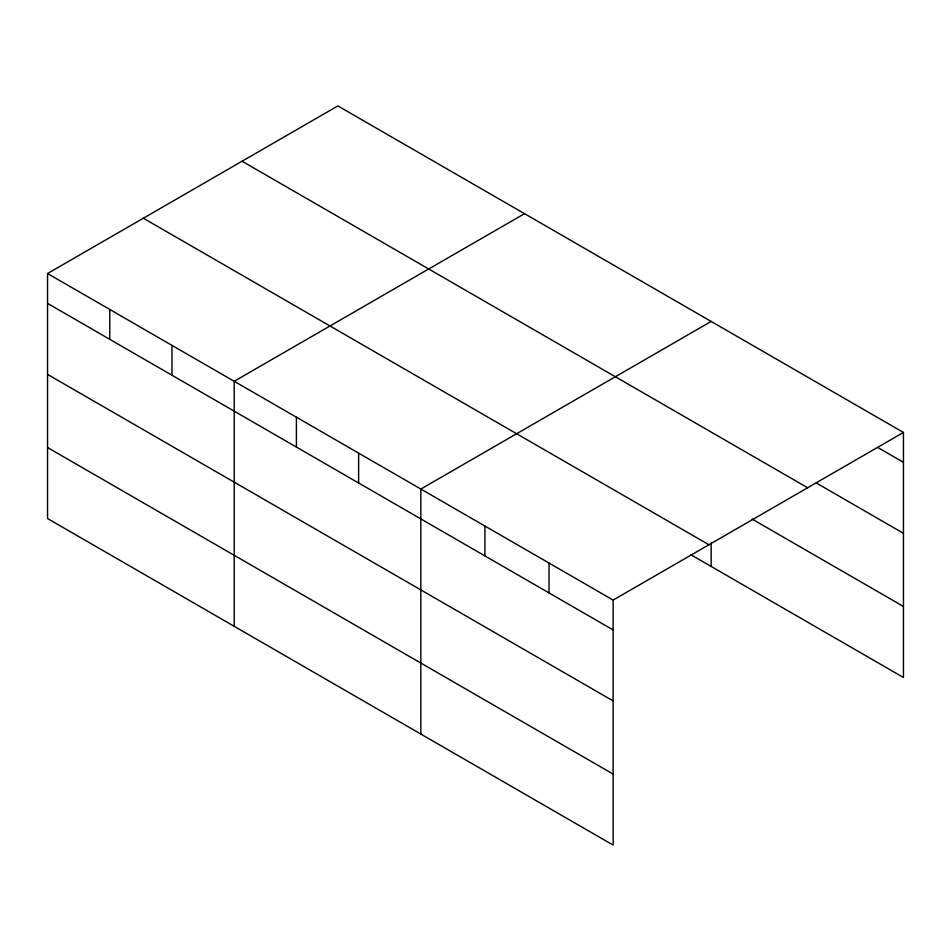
<?xml version="1.0" encoding="UTF-8"?>
<svg xmlns="http://www.w3.org/2000/svg" width="951" height="951" viewBox="0 0 951 951"><rect width="100%" height="100%" fill="white"/><g stroke="black" fill="none" stroke-linecap="round" stroke-linejoin="round"><path stroke-width="1.43" d="M613.133 700.923L613.133 600.069L47.55 273.531L47.55 518.545L613.133 845.082L613.133 700.923L47.55 374.397M690.842 554.718L903.45 677.469L903.45 432.455L337.867 105.918L47.55 273.531M524.512 213.678L234.196 381.292L234.196 626.305M711.158 321.438L420.829 489.052L420.829 734.053M613.133 600.069L903.45 432.455M877.809 447.505L903.45 462.317M816.279 482.977L903.45 533.309M242.065 161.23L807.649 487.768M752.182 519.127L903.45 606.465M143.351 218.219L708.935 544.757M47.55 303.393L613.133 629.931M47.55 447.541L613.133 774.078M711.158 542.771L711.158 566.439M549.036 563.063L549.036 592.913M484.927 526.058L484.927 555.907M358.622 453.128L358.622 482.989M296.403 417.216L296.403 447.065M171.976 345.379L171.976 375.229M109.769 309.455L109.769 339.305"/></g></svg>
